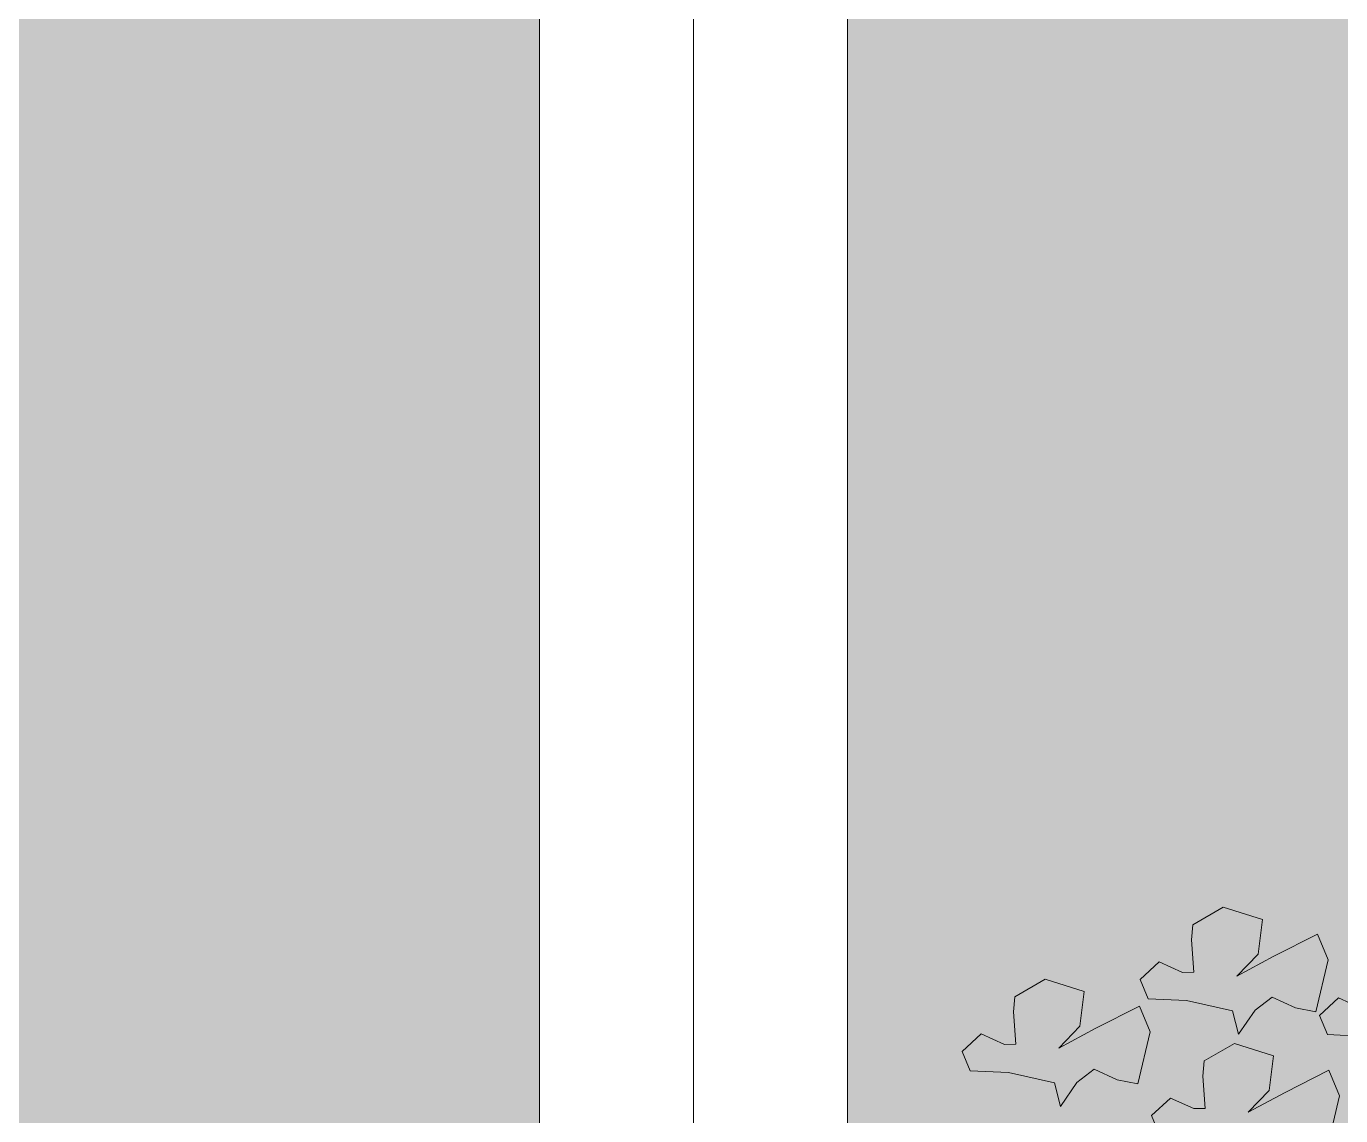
# Model space of a CAD drawing. Header units: metres. Extents: x -44 to 358, y -286 to 66.
# Drawn here: x 268.229 to 268.912, y 11.901 to 12.467 of the extents above; entities that cross this region are included whole.
import ezdxf

# ---------------------------------------------------------------- set-up
doc = ezdxf.new("R2010")
doc.units = ezdxf.units.M
doc.header["$LTSCALE"] = 0.3
doc.linetypes.add('CONTINU', pattern=[0])
doc.layers.add('arbustos', color=95, linetype='Continuous', lineweight=0)
doc.layers.add('EL1', color=150, linetype='Continuous', lineweight=13)
doc.layers.add('matas', color=74, linetype='Continuous', lineweight=0, transparency=0.6)

# ---------------------------------------------------------------- blocks, each defined once
blk = doc.blocks.new('A$C4E4C09DE')
at = {"layer": 'matas', "color": 97, "linetype": 'CONTINU', "true_color": 0x467138}
for p, q in [((64.957, 96.154), (62.745, 95.537)), ((66.617, 95.11), (64.957, 96.154)), ((62.745, 95.537), (62.92, 93.593)), ((66.661, 94.262), (66.617, 95.11)), ((59.634, 94.836), (58.984, 93.419)), ((62.032, 93.513), (59.634, 94.836)), ((66.473, 92.46), (66.661, 94.262)), ((58.984, 93.419), (59.57, 90.487)), ((64.061, 92.33), (62.032, 93.513)), ((62.92, 93.593), (64.061, 92.33)), ((68.423, 92.97), (67.102, 92.428)), ((69.457, 91.953), (68.423, 92.97)), ((67.102, 92.428), (66.473, 92.46)), ((68.97, 90.894), (69.457, 91.953)), ((58.33, 91.311), (57.009, 90.769)), ((59.363, 90.294), (58.33, 91.311)), ((60.725, 90.677), (62.046, 91.219)), ((62.046, 91.219), (62.977, 90.451)), ((74.774, 91.78), (72.563, 91.164)), ((76.435, 90.736), (74.774, 91.78)), ((59.57, 90.487), (60.725, 90.677)), ((62.977, 90.451), (63.852, 89.078)), ((64.236, 90.386), (66.82, 90.871)), ((66.82, 90.871), (68.97, 90.894)), ((69.452, 90.462), (68.801, 89.045)), ((71.849, 89.139), (69.452, 90.462)), ((72.563, 91.164), (72.737, 89.219)), ((76.478, 89.888), (76.435, 90.736)), ((58.877, 89.235), (59.363, 90.294)), ((63.852, 89.078), (64.236, 90.386)), ((76.29, 88.086), (76.478, 89.888)), ((56.727, 89.212), (58.877, 89.235)), ((68.801, 89.045), (69.387, 86.114)), ((73.879, 87.956), (71.849, 89.139)), ((72.737, 89.219), (73.879, 87.956)), ((64.062, 88.564), (61.85, 87.948)), ((65.722, 87.521), (64.062, 88.564)), ((78.241, 88.596), (76.919, 88.054)), ((79.274, 87.579), (78.241, 88.596)), ((61.85, 87.948), (62.025, 86.004)), ((65.765, 86.673), (65.722, 87.521)), ((76.919, 88.054), (76.29, 88.086)), ((78.788, 86.52), (79.274, 87.579)), ((58.739, 87.246), (58.088, 85.829)), ((61.137, 85.924), (58.739, 87.246)), ((70.542, 86.303), (71.863, 86.845)), ((71.863, 86.845), (72.795, 86.077)), ((65.577, 84.87), (65.765, 86.673)), ((69.387, 86.114), (70.542, 86.303)), ((72.795, 86.077), (73.669, 84.704)), ((74.053, 86.012), (76.637, 86.497)), ((76.637, 86.497), (78.788, 86.52)), ((58.088, 85.829), (58.675, 82.898)), ((63.166, 84.74), (61.137, 85.924)), ((62.025, 86.004), (63.166, 84.74)), ((67.528, 85.38), (66.207, 84.838)), ((68.561, 84.363), (67.528, 85.38)), ((73.669, 84.704), (74.053, 86.012)), ((66.207, 84.838), (65.577, 84.87)), ((68.075, 83.304), (68.561, 84.363))]:
    blk.add_line(p, q, dxfattribs=at)

msp = doc.modelspace()

# ---------------------------------------------------------------- hatches: boundary and pattern name
at = {"layer": 'EL1', "transparency": 33554572}
h = msp.add_hatch(color=256, dxfattribs=at)
h.dxf.hatch_style = 1
h.set_gradient(color1=(202, 249, 252), color2=(229, 255, 255), tint=1, name='CYLINDER')
h.paths.add_polyline_path([(269.245559, 13.5365421), (268.655559, 13.5365421), (268.655559, 11.7965421), (269.245559, 11.7965421)])
h.paths.add_polyline_path([(267.905559, 13.5365421), (268.495559, 13.5365421), (268.495559, 11.7965421), (267.905559, 11.7965421)])

# ---------------------------------------------------------------- linework, layer by layer
at = {"layer": 'EL1'}
msp.add_line((268.575559, 13.6165421), (268.575559, 11.7165421), dxfattribs=at)
for points in [[(267.905559, 13.5365421), (268.495559, 13.5365421), (268.495559, 11.7965421), (267.905559, 11.7965421)], [(269.245559, 13.5365421), (268.655559, 13.5365421), (268.655559, 11.7965421), (269.245559, 11.7965421)]]:
    msp.add_lwpolyline(points, close=True, dxfattribs=at)

# ---------------------------------------------------------------- block references
at = {"layer": 'arbustos', "xscale": -0.009285680329938381, "yscale": 0.009285680329938381, "zscale": 0.009285680329938381, "rotation": 358}
msp.add_blockref('A$C4E4C09DE', (269.4223426, 11.0955994, 0), dxfattribs=at)

doc.saveas('drawing.dxf')
